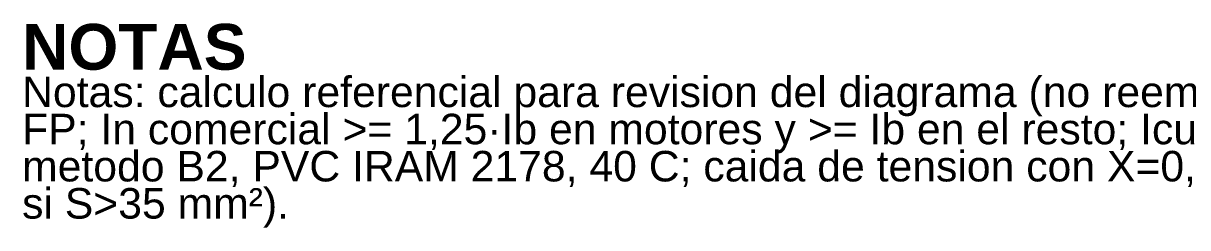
# Model space of a CAD drawing. Header units: millimetres. Extents: x 0 to 869, y 0 to 594.
# Drawn here: x 655.1 to 761.4, y 99.4 to 118.1 of the extents above; entities that cross this region are included whole.
import ezdxf
from ezdxf.enums import TextEntityAlignment as Align

# ---------------------------------------------------------------- set-up
doc = ezdxf.new("R2010")
doc.units = ezdxf.units.MM
doc.layers.add('291-E-TEXTOS', color=7, linetype='Continuous')
doc.styles.add('ARIAL', font='arial.ttf')
doc.styles.add('ARIAL_BOLD', font='arialbd.ttf')

msp = doc.modelspace()

# ---------------------------------------------------------------- texts
at = {"layer": '291-E-TEXTOS', "color": 7}
for s, height, style, p in [('NOTAS', 4.19, 'ARIAL_BOLD', (655, 112.6)), ('Notas: calculo referencial para revision del diagrama (no reemplaza la memoria de calculo). Ib segun CARGA/UNIDAD y', 2.79, 'ARIAL', (655, 109.6)), ('FP; In comercial >= 1,25·Ib en motores y >= Ib en el resto; Icu >= Icc; Iz segun AEA 90364-7-771 Tabla 771.16.III,', 2.79, 'ARIAL', (655, 106.2)), ('metodo B2, PVC IRAM 2178, 40 C; caida de tension con X=0,08 Ω/km; limite 3 % (5 % motores); PE segun AEA 90364 (S/2', 2.79, 'ARIAL', (655, 102.8)), ('si S>35 mm²).', 2.79, 'ARIAL', (655, 99.4))]:
    msp.add_text(s, height=height, dxfattribs=dict(at, style=style)).set_placement(p, align=Align.BOTTOM_LEFT)

doc.saveas('drawing.dxf')
